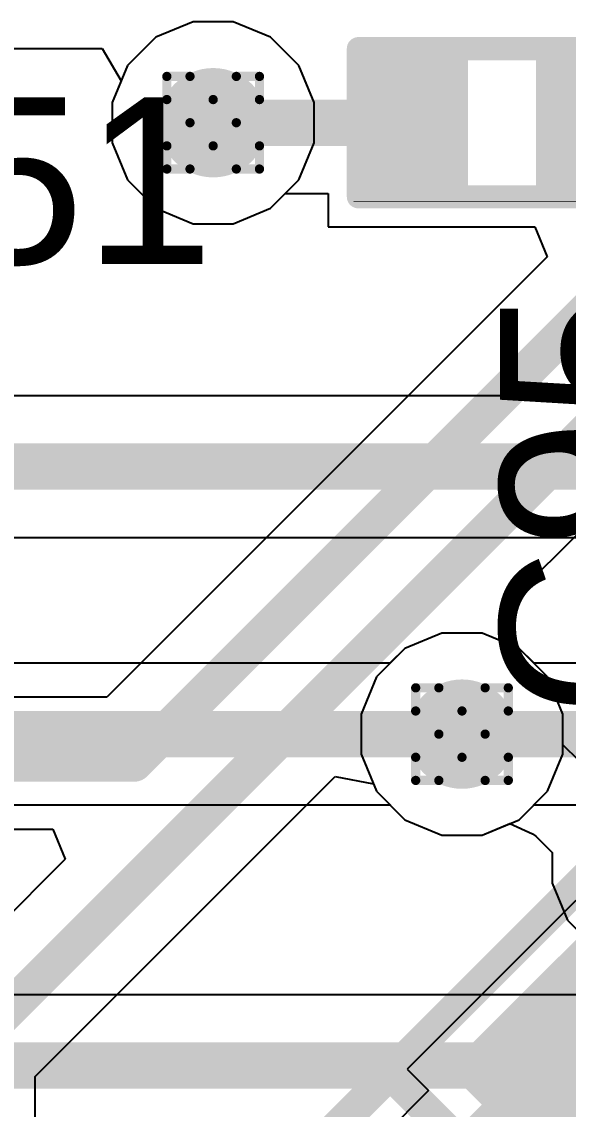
# Model space of a CAD drawing. Header units: inches. Extents: x -11 to 5379, y 0 to 5429.
# Drawn here: x 191.62 to 194.62, y 33.31 to 39.28 of the extents above; entities that cross this region are included whole.
import ezdxf

# ---------------------------------------------------------------- set-up
doc = ezdxf.new("R2010")
doc.units = ezdxf.units.IN
for name, color, linetype in [('Bottom Layer', 5, 'Continuous'), ('Drill Drawing', 1, 'Continuous'), ('GND', 16, 'Continuous'), ('PWR', 76, 'Continuous'), ('Top Layer', 1, 'Continuous'), ('Top Overlay', 2, 'Continuous'), ('Top Paste', 8, 'Continuous'), ('Top Solder', 216, 'Continuous'), ('Via Holes', 16, 'Continuous')]:
    doc.layers.add(name, color=color, linetype=linetype)
doc.styles.add('Arial', font='', dxfattribs={"height": 0.2})
doc.styles.get('Arial').set_extended_font_data('Arial')

# ---------------------------------------------------------------- blocks, each defined once
blk = doc.blocks.new('R___0402_266')
at = {"layer": 'Top Layer'}
for points in [[(-0.6985, -0.3175), (-0.6985, 0.3175), (-0.2413, 0.3175), (-0.2413, -0.3175)], [(0.2413, -0.3175), (0.2413, 0.3175), (0.6985, 0.3175), (0.6985, -0.3175)]]:
    blk.add_hatch(color=1, dxfattribs=at).paths.add_polyline_path(points)
at = {"layer": 'Top Paste'}
for points in [[(-0.6985, -0.3175), (-0.6985, 0.3175), (-0.2413, 0.3175), (-0.2413, -0.3175)], [(0.2413, -0.3175), (0.2413, 0.3175), (0.6985, 0.3175), (0.6985, -0.3175)]]:
    blk.add_hatch(color=8, dxfattribs=at).paths.add_polyline_path(points)
at = {"layer": 'Top Solder'}
for points in [[(-0.7535, -0.3725), (-0.7535, 0.3725), (-0.1863, 0.3725), (-0.1863, -0.3725)], [(0.1863, -0.3725), (0.1863, 0.3725), (0.7535, 0.3725), (0.7535, -0.3725)]]:
    blk.add_hatch(color=216, dxfattribs=at).paths.add_polyline_path(points)
at = {"layer": 'Top Overlay'}
for points in [[(-0.7874, -0.4064, 0.127, 0.127, 0), (-0.7874, 0.4064, 0.127, 0.127, 0)], [(-0.7874, 0.4064, 0.127, 0.127, 0), (0.7874, 0.4064, 0.127, 0.127, 0)], [(0.7874, -0.4064, 0.127, 0.127, 0), (0.7874, 0.4064, 0.127, 0.127, 0)], [(-0.7874, -0.4064, 0.127, 0.127, 0), (0.7874, -0.4064, 0.127, 0.127, 0)], [(-0.8128, -0.4318, 0.00323, 0.00323, 0), (0.8128, -0.4318, 0.00323, 0.00323, 0)]]:
    blk.add_lwpolyline(points, format="xyseb", dxfattribs=at)
for points in [[(-0.8191, 0.4064, 0.0635, 0.0635, 1), (-0.7556, 0.4064, 0.0635, 0.0635, 1)], [(-0.8191, 0.4064, 0.0635, 0.0635, 1), (-0.7556, 0.4064, 0.0635, 0.0635, 1)], [(0.7556, 0.4064, 0.0635, 0.0635, 1), (0.8191, 0.4064, 0.0635, 0.0635, 1)], [(0.7556, 0.4064, 0.0635, 0.0635, 1), (0.8191, 0.4064, 0.0635, 0.0635, 1)], [(-0.8191, -0.4064, 0.0635, 0.0635, 1), (-0.7556, -0.4064, 0.0635, 0.0635, 1)], [(-0.8191, -0.4064, 0.0635, 0.0635, 1), (-0.7556, -0.4064, 0.0635, 0.0635, 1)], [(0.7556, -0.4064, 0.0635, 0.0635, 1), (0.8191, -0.4064, 0.0635, 0.0635, 1)], [(0.7556, -0.4064, 0.0635, 0.0635, 1), (0.8191, -0.4064, 0.0635, 0.0635, 1)], [(-0.8136, -0.4318, 0.00161, 0.00161, 1), (-0.812, -0.4318, 0.00161, 0.00161, 1)], [(0.812, -0.4318, 0.00161, 0.00161, 1), (0.8136, -0.4318, 0.00161, 0.00161, 1)]]:
    blk.add_lwpolyline(points, format="xyseb", close=True, dxfattribs=at)
blk = doc.blocks.new('IND_0603__1608_M_______526')
at = {"layer": 'Top Layer'}
for points in [[(-1, 0.4), (-0.4, 0.4), (-0.4, -0.4), (-1, -0.4)], [(0.4, 0.4), (1, 0.4), (1, -0.4), (0.4, -0.4)]]:
    blk.add_hatch(color=1, dxfattribs=at).paths.add_polyline_path(points)
at = {"layer": 'Top Paste'}
for points in [[(-1, 0.4), (-0.4, 0.4), (-0.4, -0.4), (-1, -0.4)], [(0.4, 0.4), (1, 0.4), (1, -0.4), (0.4, -0.4)]]:
    blk.add_hatch(color=8, dxfattribs=at).paths.add_polyline_path(points)
at = {"layer": 'Top Solder'}
for points in [[(-1.1016, 0.5016), (-0.2984, 0.5016), (-0.2984, -0.5016), (-1.1016, -0.5016)], [(0.2984, 0.5016), (1.1016, 0.5016), (1.1016, -0.5016), (0.2984, -0.5016)]]:
    blk.add_hatch(color=216, dxfattribs=at).paths.add_polyline_path(points)
at = {"layer": 'Top Overlay'}
for points in [[(-0.2032, 0.4572, 0.127, 0.127, 0), (0.2286, 0.4572, 0.127, 0.127, 0)], [(-0.2032, -0.4572, 0.127, 0.127, 0), (0.2286, -0.4572, 0.127, 0.127, 0)]]:
    blk.add_lwpolyline(points, format="xyseb", dxfattribs=at)
for points in [[(-0.2349, 0.4572, 0.0635, 0.0635, 1), (-0.1714, 0.4572, 0.0635, 0.0635, 1)], [(0.1968, 0.4572, 0.0635, 0.0635, 1), (0.2604, 0.4572, 0.0635, 0.0635, 1)], [(-0.2349, -0.4572, 0.0635, 0.0635, 1), (-0.1714, -0.4572, 0.0635, 0.0635, 1)], [(0.1968, -0.4572, 0.0635, 0.0635, 1), (0.2604, -0.4572, 0.0635, 0.0635, 1)]]:
    blk.add_lwpolyline(points, format="xyseb", close=True, dxfattribs=at)

msp = doc.modelspace()

# ---------------------------------------------------------------- hatches: boundary and pattern name
at = {"layer": 'Bottom Layer'}
h = msp.add_hatch(color=5, dxfattribs=at)
edge = h.paths.add_edge_path()
edge.add_arc((192.6717, 38.726), 0.3, 0, 360)
h = msp.add_hatch(color=5, dxfattribs=at)
edge = h.paths.add_edge_path()
edge.add_arc((194.0368, 35.3716), 0.3, 0, 360)
at = {"layer": 'GND'}
h = msp.add_hatch(color=16, dxfattribs=at)
edge = h.paths.add_edge_path()
edge.add_arc((192.6717, 38.726), 0.3, 0, 360)
h = msp.add_hatch(color=16, dxfattribs=at)
edge = h.paths.add_edge_path()
edge.add_arc((194.0368, 35.3716), 0.3, 0, 360)
at = {"layer": 'PWR'}
h = msp.add_hatch(color=76, dxfattribs=at)
edge = h.paths.add_edge_path()
edge.add_arc((192.6717, 38.726), 0.3, 0, 360)
h = msp.add_hatch(color=76, dxfattribs=at)
edge = h.paths.add_edge_path()
edge.add_arc((194.0368, 35.3716), 0.3, 0, 360)
at = {"layer": 'Top Layer'}
h = msp.add_hatch(color=1, dxfattribs=at)
edge = h.paths.add_edge_path()
edge.add_arc((192.6717, 38.726), 0.3, 0, 360)
h = msp.add_hatch(color=1, dxfattribs=at)
edge = h.paths.add_edge_path()
edge.add_arc((194.0368, 35.3716), 0.3, 0, 360)
at = {"layer": 'Via Holes'}
h = msp.add_hatch(color=7, dxfattribs=at)
edge = h.paths.add_edge_path()
edge.add_arc((192.6717, 38.726), 0.15, 0, 360)
h = msp.add_hatch(color=7, dxfattribs=at)
edge = h.paths.add_edge_path()
edge.add_arc((194.0368, 35.3716), 0.15, 0, 360)

# ---------------------------------------------------------------- linework, layer by layer
at = {"layer": 'Bottom Layer'}
for p, q in [((192.5615, 39.28), (192.3579, 39.1956)), ((192.7819, 39.28), (192.5615, 39.28)), ((192.9855, 39.1956), (192.7819, 39.28)), ((192.3579, 39.1956), (192.202, 39.0398)), ((193.1414, 39.0398), (192.9855, 39.1956)), ((192.202, 39.0398), (192.1177, 38.8362)), ((193.2257, 38.8362), (193.1414, 39.0398)), ((192.1177, 38.8362), (192.1177, 38.6158)), ((193.2257, 38.6158), (193.2257, 38.8362)), ((192.1177, 38.6158), (192.202, 38.4122)), ((193.1414, 38.4122), (193.2257, 38.6158)), ((192.202, 38.4122), (192.3579, 38.2563)), ((192.9855, 38.2563), (193.1414, 38.4122)), ((192.3579, 38.2563), (192.5615, 38.172)), ((192.7819, 38.172), (192.9855, 38.2563)), ((192.5615, 38.172), (192.7819, 38.172)), ((196.19, 37.2278), (187.3343, 37.2278)), ((188.9902, 36.4508), (196.3466, 36.4508)), ((193.9266, 35.9256), (193.723, 35.8413)), ((194.147, 35.9256), (193.9266, 35.9256)), ((194.3506, 35.8413), (194.147, 35.9256)), ((193.723, 35.8413), (193.6418, 35.7601)), ((194.5065, 35.6855), (194.3506, 35.8413)), ((193.6418, 35.7601), (188.9198, 35.7601)), ((194.5908, 35.4818), (194.5065, 35.6855)), ((194.5908, 35.2614), (194.5908, 35.4818)), ((194.5065, 35.0578), (194.5908, 35.2614)), ((194.3506, 34.902), (194.5065, 35.0578)), ((179.4362, 34.9832), (193.6418, 34.9832)), ((193.6418, 34.9832), (193.723, 34.902)), ((193.723, 34.902), (193.9266, 34.8176)), ((194.147, 34.8176), (194.3506, 34.902)), ((193.9266, 34.8176), (194.147, 34.8176)), ((195.9964, 33.9419), (176.3418, 33.9419))]:
    msp.add_line(p, q, dxfattribs=at)
for points in [[(187.3343, 36.8393, 0.254, 0.254, 0), (196.5075, 36.8393, 0.254, 0.254, 0)], [(179.4362, 35.3716, 0.254, 0.254, 0), (194.0368, 35.3716, 0.254, 0.254, 0)], [(176.0075, 33.5534, 0.254, 0.254, 0), (196.1573, 33.5534, 0.254, 0.254, 0)]]:
    msp.add_lwpolyline(points, format="xyseb", dxfattribs=at)
msp.add_lwpolyline([(193.9733, 35.3716, 0.127, 0.127, 1), (194.1003, 35.3716, 0.127, 0.127, 1)], format="xyseb", close=True, dxfattribs=at)
at = {"layer": 'Drill Drawing'}
for points in [[(192.4177, 38.853, 0.0508, 0.0508, 0), (192.4177, 38.98, 0.0508, 0.0508, 0)], [(192.4177, 38.98, 0.0508, 0.0508, 0), (192.5447, 38.98, 0.0508, 0.0508, 0)], [(192.5447, 38.98, 0.0508, 0.0508, 0), (192.6717, 38.853, 0.0508, 0.0508, 0)], [(192.6717, 38.853, 0.0508, 0.0508, 0), (192.7987, 38.98, 0.0508, 0.0508, 0)], [(192.7987, 38.98, 0.0508, 0.0508, 0), (192.9257, 38.98, 0.0508, 0.0508, 0)], [(192.9257, 38.853, 0.0508, 0.0508, 0), (192.9257, 38.98, 0.0508, 0.0508, 0)], [(192.4177, 38.853, 0.0508, 0.0508, 0), (192.5447, 38.726, 0.0508, 0.0508, 0)], [(192.7987, 38.726, 0.0508, 0.0508, 0), (192.9257, 38.853, 0.0508, 0.0508, 0)], [(192.4177, 38.599, 0.0508, 0.0508, 0), (192.5447, 38.726, 0.0508, 0.0508, 0)], [(192.7987, 38.726, 0.0508, 0.0508, 0), (192.9257, 38.599, 0.0508, 0.0508, 0)], [(192.4177, 38.472, 0.0508, 0.0508, 0), (192.4177, 38.599, 0.0508, 0.0508, 0)], [(192.5447, 38.472, 0.0508, 0.0508, 0), (192.6717, 38.599, 0.0508, 0.0508, 0)], [(192.6717, 38.599, 0.0508, 0.0508, 0), (192.7987, 38.472, 0.0508, 0.0508, 0)], [(192.9257, 38.472, 0.0508, 0.0508, 0), (192.9257, 38.599, 0.0508, 0.0508, 0)], [(192.4177, 38.472, 0.0508, 0.0508, 0), (192.5447, 38.472, 0.0508, 0.0508, 0)], [(192.7987, 38.472, 0.0508, 0.0508, 0), (192.9257, 38.472, 0.0508, 0.0508, 0)], [(193.7828, 35.4986, 0.0508, 0.0508, 0), (193.7828, 35.6256, 0.0508, 0.0508, 0)], [(193.7828, 35.6256, 0.0508, 0.0508, 0), (193.9098, 35.6256, 0.0508, 0.0508, 0)], [(193.9098, 35.6256, 0.0508, 0.0508, 0), (194.0368, 35.4986, 0.0508, 0.0508, 0)], [(194.0368, 35.4986, 0.0508, 0.0508, 0), (194.1638, 35.6256, 0.0508, 0.0508, 0)], [(194.1638, 35.6256, 0.0508, 0.0508, 0), (194.2908, 35.6256, 0.0508, 0.0508, 0)], [(194.2908, 35.4986, 0.0508, 0.0508, 0), (194.2908, 35.6256, 0.0508, 0.0508, 0)], [(193.7828, 35.4986, 0.0508, 0.0508, 0), (193.9098, 35.3716, 0.0508, 0.0508, 0)], [(194.1638, 35.3716, 0.0508, 0.0508, 0), (194.2908, 35.4986, 0.0508, 0.0508, 0)], [(193.7828, 35.2446, 0.0508, 0.0508, 0), (193.9098, 35.3716, 0.0508, 0.0508, 0)], [(194.1638, 35.3716, 0.0508, 0.0508, 0), (194.2908, 35.2446, 0.0508, 0.0508, 0)], [(193.7828, 35.1176, 0.0508, 0.0508, 0), (193.7828, 35.2446, 0.0508, 0.0508, 0)], [(193.9098, 35.1176, 0.0508, 0.0508, 0), (194.0368, 35.2446, 0.0508, 0.0508, 0)], [(194.0368, 35.2446, 0.0508, 0.0508, 0), (194.1638, 35.1176, 0.0508, 0.0508, 0)], [(194.2908, 35.1176, 0.0508, 0.0508, 0), (194.2908, 35.2446, 0.0508, 0.0508, 0)], [(193.7828, 35.1176, 0.0508, 0.0508, 0), (193.9098, 35.1176, 0.0508, 0.0508, 0)], [(194.1638, 35.1176, 0.0508, 0.0508, 0), (194.2908, 35.1176, 0.0508, 0.0508, 0)]]:
    msp.add_lwpolyline(points, format="xyseb", dxfattribs=at)
for points in [[(192.405, 38.98, 0.0254, 0.0254, 1), (192.4304, 38.98, 0.0254, 0.0254, 1)], [(192.405, 38.98, 0.0254, 0.0254, 1), (192.4304, 38.98, 0.0254, 0.0254, 1)], [(192.532, 38.98, 0.0254, 0.0254, 1), (192.5574, 38.98, 0.0254, 0.0254, 1)], [(192.532, 38.98, 0.0254, 0.0254, 1), (192.5574, 38.98, 0.0254, 0.0254, 1)], [(192.786, 38.98, 0.0254, 0.0254, 1), (192.8114, 38.98, 0.0254, 0.0254, 1)], [(192.786, 38.98, 0.0254, 0.0254, 1), (192.8114, 38.98, 0.0254, 0.0254, 1)], [(192.913, 38.98, 0.0254, 0.0254, 1), (192.9384, 38.98, 0.0254, 0.0254, 1)], [(192.913, 38.98, 0.0254, 0.0254, 1), (192.9384, 38.98, 0.0254, 0.0254, 1)], [(192.405, 38.853, 0.0254, 0.0254, 1), (192.4304, 38.853, 0.0254, 0.0254, 1)], [(192.405, 38.853, 0.0254, 0.0254, 1), (192.4304, 38.853, 0.0254, 0.0254, 1)], [(192.659, 38.853, 0.0254, 0.0254, 1), (192.6844, 38.853, 0.0254, 0.0254, 1)], [(192.659, 38.853, 0.0254, 0.0254, 1), (192.6844, 38.853, 0.0254, 0.0254, 1)], [(192.913, 38.853, 0.0254, 0.0254, 1), (192.9384, 38.853, 0.0254, 0.0254, 1)], [(192.913, 38.853, 0.0254, 0.0254, 1), (192.9384, 38.853, 0.0254, 0.0254, 1)], [(192.532, 38.726, 0.0254, 0.0254, 1), (192.5574, 38.726, 0.0254, 0.0254, 1)], [(192.532, 38.726, 0.0254, 0.0254, 1), (192.5574, 38.726, 0.0254, 0.0254, 1)], [(192.786, 38.726, 0.0254, 0.0254, 1), (192.8114, 38.726, 0.0254, 0.0254, 1)], [(192.786, 38.726, 0.0254, 0.0254, 1), (192.8114, 38.726, 0.0254, 0.0254, 1)], [(192.405, 38.599, 0.0254, 0.0254, 1), (192.4304, 38.599, 0.0254, 0.0254, 1)], [(192.405, 38.599, 0.0254, 0.0254, 1), (192.4304, 38.599, 0.0254, 0.0254, 1)], [(192.659, 38.599, 0.0254, 0.0254, 1), (192.6844, 38.599, 0.0254, 0.0254, 1)], [(192.659, 38.599, 0.0254, 0.0254, 1), (192.6844, 38.599, 0.0254, 0.0254, 1)], [(192.913, 38.599, 0.0254, 0.0254, 1), (192.9384, 38.599, 0.0254, 0.0254, 1)], [(192.913, 38.599, 0.0254, 0.0254, 1), (192.9384, 38.599, 0.0254, 0.0254, 1)], [(192.405, 38.472, 0.0254, 0.0254, 1), (192.4304, 38.472, 0.0254, 0.0254, 1)], [(192.405, 38.472, 0.0254, 0.0254, 1), (192.4304, 38.472, 0.0254, 0.0254, 1)], [(192.532, 38.472, 0.0254, 0.0254, 1), (192.5574, 38.472, 0.0254, 0.0254, 1)], [(192.532, 38.472, 0.0254, 0.0254, 1), (192.5574, 38.472, 0.0254, 0.0254, 1)], [(192.786, 38.472, 0.0254, 0.0254, 1), (192.8114, 38.472, 0.0254, 0.0254, 1)], [(192.786, 38.472, 0.0254, 0.0254, 1), (192.8114, 38.472, 0.0254, 0.0254, 1)], [(192.913, 38.472, 0.0254, 0.0254, 1), (192.9384, 38.472, 0.0254, 0.0254, 1)], [(192.913, 38.472, 0.0254, 0.0254, 1), (192.9384, 38.472, 0.0254, 0.0254, 1)], [(193.7701, 35.6256, 0.0254, 0.0254, 1), (193.7955, 35.6256, 0.0254, 0.0254, 1)], [(193.7701, 35.6256, 0.0254, 0.0254, 1), (193.7955, 35.6256, 0.0254, 0.0254, 1)], [(193.8971, 35.6256, 0.0254, 0.0254, 1), (193.9225, 35.6256, 0.0254, 0.0254, 1)], [(193.8971, 35.6256, 0.0254, 0.0254, 1), (193.9225, 35.6256, 0.0254, 0.0254, 1)], [(194.1511, 35.6256, 0.0254, 0.0254, 1), (194.1765, 35.6256, 0.0254, 0.0254, 1)], [(194.1511, 35.6256, 0.0254, 0.0254, 1), (194.1765, 35.6256, 0.0254, 0.0254, 1)], [(194.2781, 35.6256, 0.0254, 0.0254, 1), (194.3035, 35.6256, 0.0254, 0.0254, 1)], [(194.2781, 35.6256, 0.0254, 0.0254, 1), (194.3035, 35.6256, 0.0254, 0.0254, 1)], [(193.7701, 35.4986, 0.0254, 0.0254, 1), (193.7955, 35.4986, 0.0254, 0.0254, 1)], [(193.7701, 35.4986, 0.0254, 0.0254, 1), (193.7955, 35.4986, 0.0254, 0.0254, 1)], [(194.0241, 35.4986, 0.0254, 0.0254, 1), (194.0495, 35.4986, 0.0254, 0.0254, 1)], [(194.0241, 35.4986, 0.0254, 0.0254, 1), (194.0495, 35.4986, 0.0254, 0.0254, 1)], [(194.2781, 35.4986, 0.0254, 0.0254, 1), (194.3035, 35.4986, 0.0254, 0.0254, 1)], [(194.2781, 35.4986, 0.0254, 0.0254, 1), (194.3035, 35.4986, 0.0254, 0.0254, 1)], [(193.8971, 35.3716, 0.0254, 0.0254, 1), (193.9225, 35.3716, 0.0254, 0.0254, 1)], [(193.8971, 35.3716, 0.0254, 0.0254, 1), (193.9225, 35.3716, 0.0254, 0.0254, 1)], [(194.1511, 35.3716, 0.0254, 0.0254, 1), (194.1765, 35.3716, 0.0254, 0.0254, 1)], [(194.1511, 35.3716, 0.0254, 0.0254, 1), (194.1765, 35.3716, 0.0254, 0.0254, 1)], [(193.7701, 35.2446, 0.0254, 0.0254, 1), (193.7955, 35.2446, 0.0254, 0.0254, 1)], [(193.7701, 35.2446, 0.0254, 0.0254, 1), (193.7955, 35.2446, 0.0254, 0.0254, 1)], [(194.0241, 35.2446, 0.0254, 0.0254, 1), (194.0495, 35.2446, 0.0254, 0.0254, 1)], [(194.0241, 35.2446, 0.0254, 0.0254, 1), (194.0495, 35.2446, 0.0254, 0.0254, 1)], [(194.2781, 35.2446, 0.0254, 0.0254, 1), (194.3035, 35.2446, 0.0254, 0.0254, 1)], [(194.2781, 35.2446, 0.0254, 0.0254, 1), (194.3035, 35.2446, 0.0254, 0.0254, 1)], [(193.7701, 35.1176, 0.0254, 0.0254, 1), (193.7955, 35.1176, 0.0254, 0.0254, 1)], [(193.7701, 35.1176, 0.0254, 0.0254, 1), (193.7955, 35.1176, 0.0254, 0.0254, 1)], [(193.8971, 35.1176, 0.0254, 0.0254, 1), (193.9225, 35.1176, 0.0254, 0.0254, 1)], [(193.8971, 35.1176, 0.0254, 0.0254, 1), (193.9225, 35.1176, 0.0254, 0.0254, 1)], [(194.1511, 35.1176, 0.0254, 0.0254, 1), (194.1765, 35.1176, 0.0254, 0.0254, 1)], [(194.1511, 35.1176, 0.0254, 0.0254, 1), (194.1765, 35.1176, 0.0254, 0.0254, 1)], [(194.2781, 35.1176, 0.0254, 0.0254, 1), (194.3035, 35.1176, 0.0254, 0.0254, 1)], [(194.2781, 35.1176, 0.0254, 0.0254, 1), (194.3035, 35.1176, 0.0254, 0.0254, 1)]]:
    msp.add_lwpolyline(points, format="xyseb", close=True, dxfattribs=at)
at = {"layer": 'GND'}
for p, q in [((192.5615, 39.28), (192.3579, 39.1956)), ((192.7819, 39.28), (192.5615, 39.28)), ((192.9855, 39.1956), (192.7819, 39.28)), ((192.3579, 39.1956), (192.202, 39.0398)), ((193.1414, 39.0398), (192.9855, 39.1956)), ((192.202, 39.0398), (192.1177, 38.8362)), ((193.2257, 38.8362), (193.1414, 39.0398)), ((192.1177, 38.8362), (192.1177, 38.6158)), ((193.2257, 38.6158), (193.2257, 38.8362)), ((192.1177, 38.6158), (192.202, 38.4122)), ((193.1414, 38.4122), (193.2257, 38.6158)), ((192.202, 38.4122), (192.3579, 38.2563)), ((192.9855, 38.2563), (193.1414, 38.4122)), ((192.3579, 38.2563), (192.5615, 38.172)), ((192.7819, 38.172), (192.9855, 38.2563)), ((192.5615, 38.172), (192.7819, 38.172)), ((193.9266, 35.9256), (193.723, 35.8413)), ((194.147, 35.9256), (193.9266, 35.9256)), ((194.3506, 35.8413), (194.147, 35.9256)), ((193.723, 35.8413), (193.5672, 35.6855)), ((194.5065, 35.6855), (194.3506, 35.8413)), ((193.5672, 35.6855), (193.4828, 35.4818)), ((194.5908, 35.4818), (194.5065, 35.6855)), ((193.4828, 35.4818), (193.4828, 35.2614)), ((194.5908, 35.2614), (194.5908, 35.4818)), ((193.4828, 35.2614), (193.5672, 35.0578)), ((194.5065, 35.0578), (194.5908, 35.2614)), ((193.5672, 35.0578), (193.723, 34.902)), ((194.3506, 34.902), (194.5065, 35.0578)), ((193.723, 34.902), (193.9266, 34.8176)), ((194.147, 34.8176), (194.3506, 34.902)), ((193.9266, 34.8176), (194.147, 34.8176))]:
    msp.add_line(p, q, dxfattribs=at)
at = {"layer": 'PWR'}
for p, q in [((193.9266, 35.9256), (193.723, 35.8413)), ((194.147, 35.9256), (193.9266, 35.9256)), ((194.3506, 35.8413), (194.147, 35.9256)), ((193.723, 35.8413), (193.5672, 35.6855)), ((194.5065, 35.6855), (194.3506, 35.8413)), ((193.5672, 35.6855), (193.4828, 35.4818)), ((194.5908, 35.4818), (194.5065, 35.6855)), ((193.4828, 35.4818), (193.4828, 35.2614)), ((194.5908, 35.313), (194.5908, 35.4818)), ((194.68, 35.2244), (194.5908, 35.313)), ((193.4828, 35.2614), (193.5672, 35.0578)), ((193.5672, 35.0578), (193.723, 34.902)), ((193.723, 34.902), (193.9266, 34.8176)), ((194.147, 34.8176), (194.3, 34.881)), ((194.3, 34.881), (194.4234, 34.8241)), ((193.9266, 34.8176), (194.147, 34.8176)), ((194.4234, 34.8241), (194.4417, 34.8116)), ((194.4417, 34.8116), (194.5309, 34.723)), ((194.5309, 34.723), (194.5309, 34.5542)), ((194.5309, 34.5542), (194.6152, 34.3505)), ((194.6152, 34.3505), (194.7711, 34.1947))]:
    msp.add_line(p, q, dxfattribs=at)
at = {"layer": 'Top Layer'}
for p, q in [((190.246, 39.1333), (192.0633, 39.1333)), ((192.0633, 39.1333), (192.1671, 38.9555)), ((192.1671, 38.9555), (192.1177, 38.8362)), ((192.1177, 38.8362), (192.1177, 38.6158)), ((192.1177, 38.6158), (192.202, 38.4122)), ((192.202, 38.4122), (192.3579, 38.2563)), ((192.9855, 38.2563), (193.0667, 38.3375)), ((193.0667, 38.3375), (193.3033, 38.3375)), ((193.3033, 38.3375), (193.3033, 38.1545)), ((192.3579, 38.2563), (192.5615, 38.172)), ((192.7819, 38.172), (192.9855, 38.2563)), ((192.5615, 38.172), (192.7819, 38.172)), ((193.3033, 38.1545), (194.4355, 38.1545)), ((194.4355, 38.1545), (194.5036, 37.9902)), ((194.5036, 37.9902), (192.0879, 35.5745)), ((194.2686, 36.0677), (195.2519, 37.051)), ((194.3104, 35.858), (194.2686, 36.0677)), ((194.3506, 35.8413), (194.3104, 35.858)), ((194.4318, 35.7601), (194.3506, 35.8413)), ((195.8198, 35.7601), (194.4318, 35.7601)), ((192.0879, 35.5745), (189.7613, 35.5745)), ((191.6949, 33.494), (193.3408, 35.1398)), ((193.3408, 35.1398), (193.5505, 35.0981)), ((193.5505, 35.0981), (193.5672, 35.0578)), ((193.5672, 35.0578), (193.723, 34.902)), ((194.3506, 34.902), (194.4318, 34.9832)), ((194.4318, 34.9832), (195.6589, 34.9832)), ((190.2204, 34.8493), (191.7924, 34.8493)), ((191.7924, 34.8493), (191.8605, 34.6851)), ((193.723, 34.902), (193.9266, 34.8176)), ((194.147, 34.8176), (194.3506, 34.902)), ((193.9266, 34.8176), (194.147, 34.8176)), ((191.8605, 34.6851), (191.0759, 33.9005)), ((194.6606, 34.4579), (193.7357, 33.533)), ((193.7357, 33.533), (193.8528, 33.4159)), ((191.6949, 29.981), (191.6949, 33.494)), ((193.8528, 33.4159), (193.1459, 32.7091))]:
    msp.add_line(p, q, dxfattribs=at)
for points in [[(192.6717, 38.726, 0.254, 0.254, 0), (193.7859, 38.726, 0.254, 0.254, 0)], [(192.238, 35.2119, 0.2032, 0.2032, 0), (195.6331, 38.607, 0.2032, 0.2032, 0)], [(191.3323, 33.6441, 0.2032, 0.2032, 0), (195.7951, 38.107, 0.2032, 0.2032, 0)], [(194.0368, 35.3716, 0.254, 0.254, 0), (195.8198, 35.3716, 0.254, 0.254, 0)], [(189.2787, 35.2119, 0.2032, 0.2032, 0), (192.238, 35.2119, 0.2032, 0.2032, 0)], [(193.3068, 32.3207, 0.254, 0.254, 0), (194.5899, 33.6037, 0.254, 0.254, 0)]]:
    msp.add_lwpolyline(points, format="xyseb", dxfattribs=at)
for points in [[(192.6082, 38.726, 0.127, 0.127, 1), (192.7352, 38.726, 0.127, 0.127, 1)], [(193.7224, 38.726, 0.127, 0.127, 1), (193.8494, 38.726, 0.127, 0.127, 1)], [(193.9733, 35.3716, 0.127, 0.127, 1), (194.1003, 35.3716, 0.127, 0.127, 1)], [(192.1872, 35.2119, 0.1016, 0.1016, 1), (192.2888, 35.2119, 0.1016, 0.1016, 1)], [(192.1872, 35.2119, 0.1016, 0.1016, 1), (192.2888, 35.2119, 0.1016, 0.1016, 1)], [(194.5264, 33.6037, 0.127, 0.127, 1), (194.6534, 33.6037, 0.127, 0.127, 1)]]:
    msp.add_lwpolyline(points, format="xyseb", close=True, dxfattribs=at)
at = {"layer": 'Top Overlay'}
for points in [[(193.6427, 33.5094, 0.1778, 0.1778, 0), (195.4992, 35.3659, 0.1778, 0.1778, 0)], [(190.6011, 30.4678, 0.1778, 0.1778, 0), (193.6427, 33.5094, 0.1778, 0.1778, 0)], [(193.6427, 33.5094, 0.1778, 0.1778, 0), (195.4501, 31.702, 0.1778, 0.1778, 0)]]:
    msp.add_lwpolyline(points, format="xyseb", dxfattribs=at)
msp.add_lwpolyline([(193.5982, 33.5094, 0.0889, 0.0889, 1), (193.6871, 33.5094, 0.0889, 0.0889, 1)], format="xyseb", close=True, dxfattribs=at)
msp.add_lwpolyline([(193.5982, 33.5094, 0.0889, 0.0889, 1), (193.6871, 33.5094, 0.0889, 0.0889, 1)], format="xyseb", close=True, dxfattribs=at)
msp.add_lwpolyline([(193.5982, 33.5094, 0.0889, 0.0889, 1), (193.6871, 33.5094, 0.0889, 0.0889, 1)], format="xyseb", close=True, dxfattribs=at)

# ---------------------------------------------------------------- block references
msp.add_blockref('R___0402_266', (194.2558, 38.726))
at = {"rotation": 315}
msp.add_blockref('IND_0603__1608_M_______526', (195.0849, 33.1087), dxfattribs=at)

# ---------------------------------------------------------------- texts
at = {"layer": 'Top Overlay', "style": 'Arial'}
msp.add_text('R251', height=0.9144, dxfattribs=at).set_placement((189.6209, 37.9514))
msp.add_text('C95', height=0.9144, rotation=90, dxfattribs=at).set_placement((195.1597, 35.4674))

doc.saveas('drawing.dxf')
